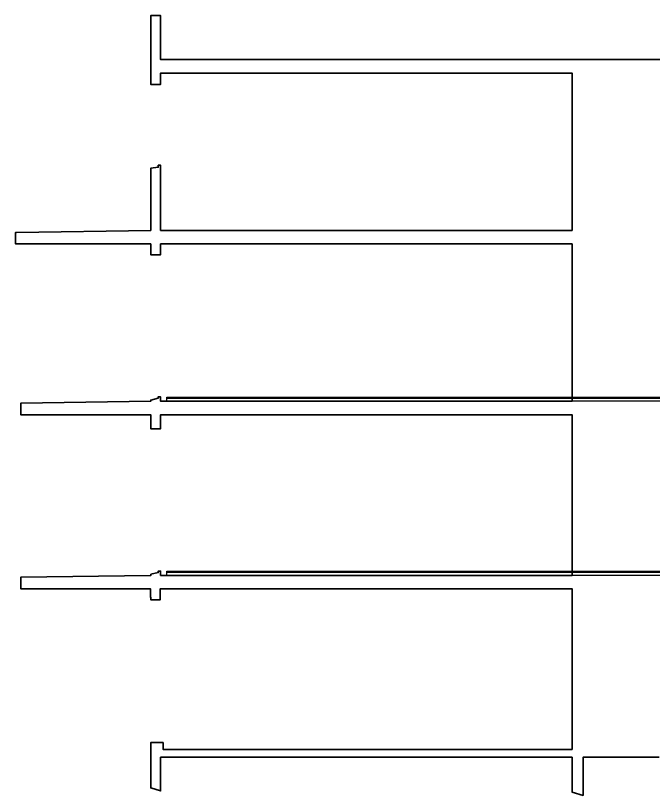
# Model space of a CAD drawing. Header units: centimetres. Extents: x 16433 to 114398, y -50094 to -12305.
# Drawn here: x 65230 to 66271, y -39474 to -38201 of the extents above; entities that cross this region are included whole.
import ezdxf

# ---------------------------------------------------------------- set-up
doc = ezdxf.new("R2010")
doc.units = ezdxf.units.CM
doc.header["$LTSCALE"] = 0.5
doc.layers.add('0-Coupe A.3', color=7, linetype='CONTINUOUS')

msp = doc.modelspace()

# ---------------------------------------------------------------- linework, layer by layer
at = {"layer": '0-Coupe A.3', "color": 7, "linetype": 'Continuous', "lineweight": 35, "flags": 128}
msp.add_lwpolyline([(66280.267, -39411.422), (66156.262, -39411.422), (66156.262, -39473.679), (66138.263, -39468.226), (66138.263, -39411.422), (65466.917, -39411.422), (65466.917, -39466.398), (65450.825, -39461.522), (65450.917, -39454.426), (65450.917, -39413.422), (65450.915, -39413.422), (65450.915, -39398.47), (65450.917, -39398.47), (65450.917, -39387.514), (65470.842, -39387.514), (65470.842, -39398.47), (66138.263, -39398.47), (66138.263, -39136.446), (65466.267, -39136.446), (65466.267, -39154.186), (65450.851, -39154.186), (65450.851, -39150.207), (65450.312, -39150.207), (65450.312, -39136.446), (65238.677, -39136.446), (65238.631, -39117.631), (65450.325, -39114.446), (65450.944, -39114.446), (65450.944, -39112.701), (65462.935, -39109.884), (65462.935, -39107.552), (65466.931, -39107.552), (65466.931, -39114.446), (66138.263, -39114.446), (66138.263, -38852.226), (65466.917, -38852.226), (65466.917, -38875.081), (65450.917, -38875.081), (65450.917, -38852.226), (65238.677, -38852.226), (65238.677, -38833.531), (65450.917, -38830.347), (65450.917, -38828.175), (65462.685, -38825.433), (65462.685, -38823.02), (65466.931, -38823.02), (65466.931, -38830.347), (66138.263, -38830.347), (66138.263, -38573.347), (65466.917, -38573.347), (65466.917, -38590.982), (65450.917, -38590.982), (65450.917, -38573.347), (65230.231, -38573.347), (65230.231, -38554.639), (65231.433, -38554.639), (65450.916, -38551.347), (65450.917, -38551.347), (65450.917, -38449.71), (65462.92, -38448.272), (65462.92, -38444.95), (65466.917, -38444.95), (65466.917, -38551.347), (66138.263, -38551.347), (66138.263, -38294.403), (65466.915, -38294.403), (65466.915, -38312.926), (65450.915, -38312.926), (65450.915, -38200.626), (65466.915, -38200.626), (65466.915, -38272.396), (66969.623, -38272.396)], dxfattribs=at)
at = {"layer": '0-Coupe A.3', "color": 7, "linetype": 'Continuous', "lineweight": 25, "flags": 128}
for points in [[(66731.674, -38825.347), (65476.915, -38825.347), (65476.915, -38823.304), (66731.674, -38823.304)], [(66731.674, -38830.347), (65476.915, -38830.347), (65476.915, -38825.347), (66731.674, -38825.347)], [(66731.649, -39109.446), (65476.915, -39109.446), (65476.915, -39107.403), (66731.649, -39107.403)], [(66731.649, -39114.446), (65476.915, -39114.446), (65476.915, -39109.446), (66731.649, -39109.446)]]:
    msp.add_lwpolyline(points, close=True, dxfattribs=at)

doc.saveas('drawing.dxf')
